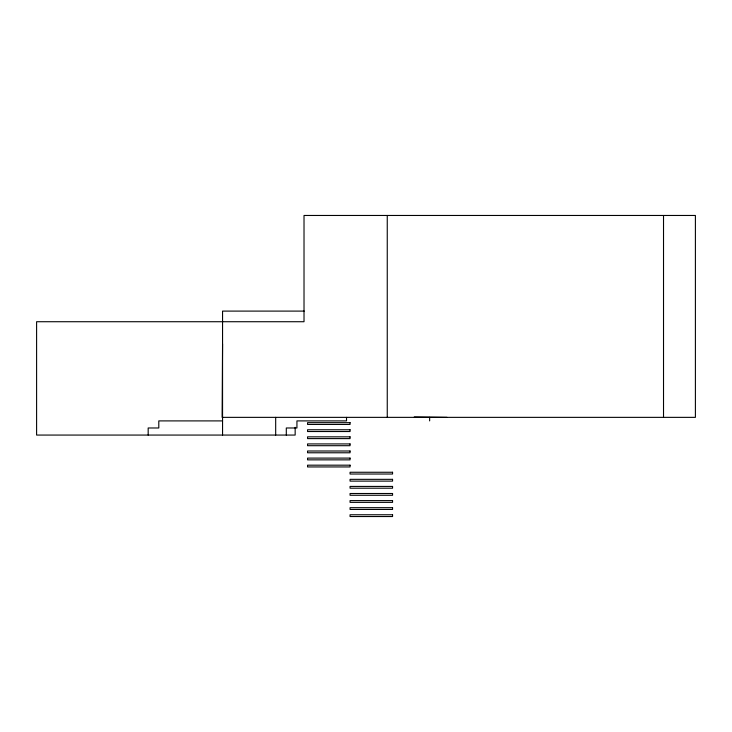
<?xml version="1.0" encoding="UTF-8"?>
<svg xmlns="http://www.w3.org/2000/svg" width="732" height="732" viewBox="0 0 732 732"><rect width="100%" height="100%" fill="white"/><g stroke="black" fill="none" stroke-linecap="round" stroke-linejoin="round"><path stroke-width="1.1" d="M304.192 311.1L222.555 311.1L222.555 435.064M222.555 343.866L222.107 417.359L695.4 417.359L695.4 215.464L304.018 215.464L304.018 321.723L36.6 321.723L36.6 435.064L295.161 435.064L295.161 427.323M414.257 416.92L447.023 417.359M222.555 420.9L158.798 420.9L158.798 427.982L148.175 427.982L148.175 435.064M663.521 215.464L663.521 417.359M429.647 417.359L429.647 420.9M387.255 215.464L387.255 417.359M346.52 417.359L346.52 420.9L296.936 420.9L296.936 427.982L286.303 427.982L286.303 435.064M275.68 417.359L275.68 435.064M350.061 422.675L307.559 422.675L307.559 424.441L350.061 424.441L350.061 422.675M350.061 429.757L307.559 429.757L307.559 431.523L350.061 431.523L350.061 429.757M350.061 436.839L307.559 436.839L307.559 438.605L350.061 438.605L350.061 436.839M350.061 443.921L307.559 443.921L307.559 445.697L350.061 445.697L350.061 443.921M350.061 451.003L307.559 451.003L307.559 452.779L350.061 452.779L350.061 451.003M350.061 458.095L307.559 458.095L307.559 459.861L350.061 459.861L350.061 458.095M350.061 465.177L307.559 465.177L307.559 466.943L350.061 466.943L350.061 465.177M392.562 472.259L350.061 472.259L350.061 474.025L392.562 474.025L392.562 472.259M392.562 479.341L350.061 479.341L350.061 481.116L392.562 481.116L392.562 479.341M392.562 486.423L350.061 486.423L350.061 488.198L392.562 488.198L392.562 486.423M392.562 493.505L350.061 493.505L350.061 495.28L392.562 495.28L392.562 493.505M392.562 500.597L350.061 500.597L350.061 502.362L392.562 502.362L392.562 500.597M392.562 507.679L350.061 507.679L350.061 509.445L392.562 509.445L392.562 507.679M392.562 514.761L350.061 514.761L350.061 516.536L392.562 516.536L392.562 514.761"/></g></svg>
